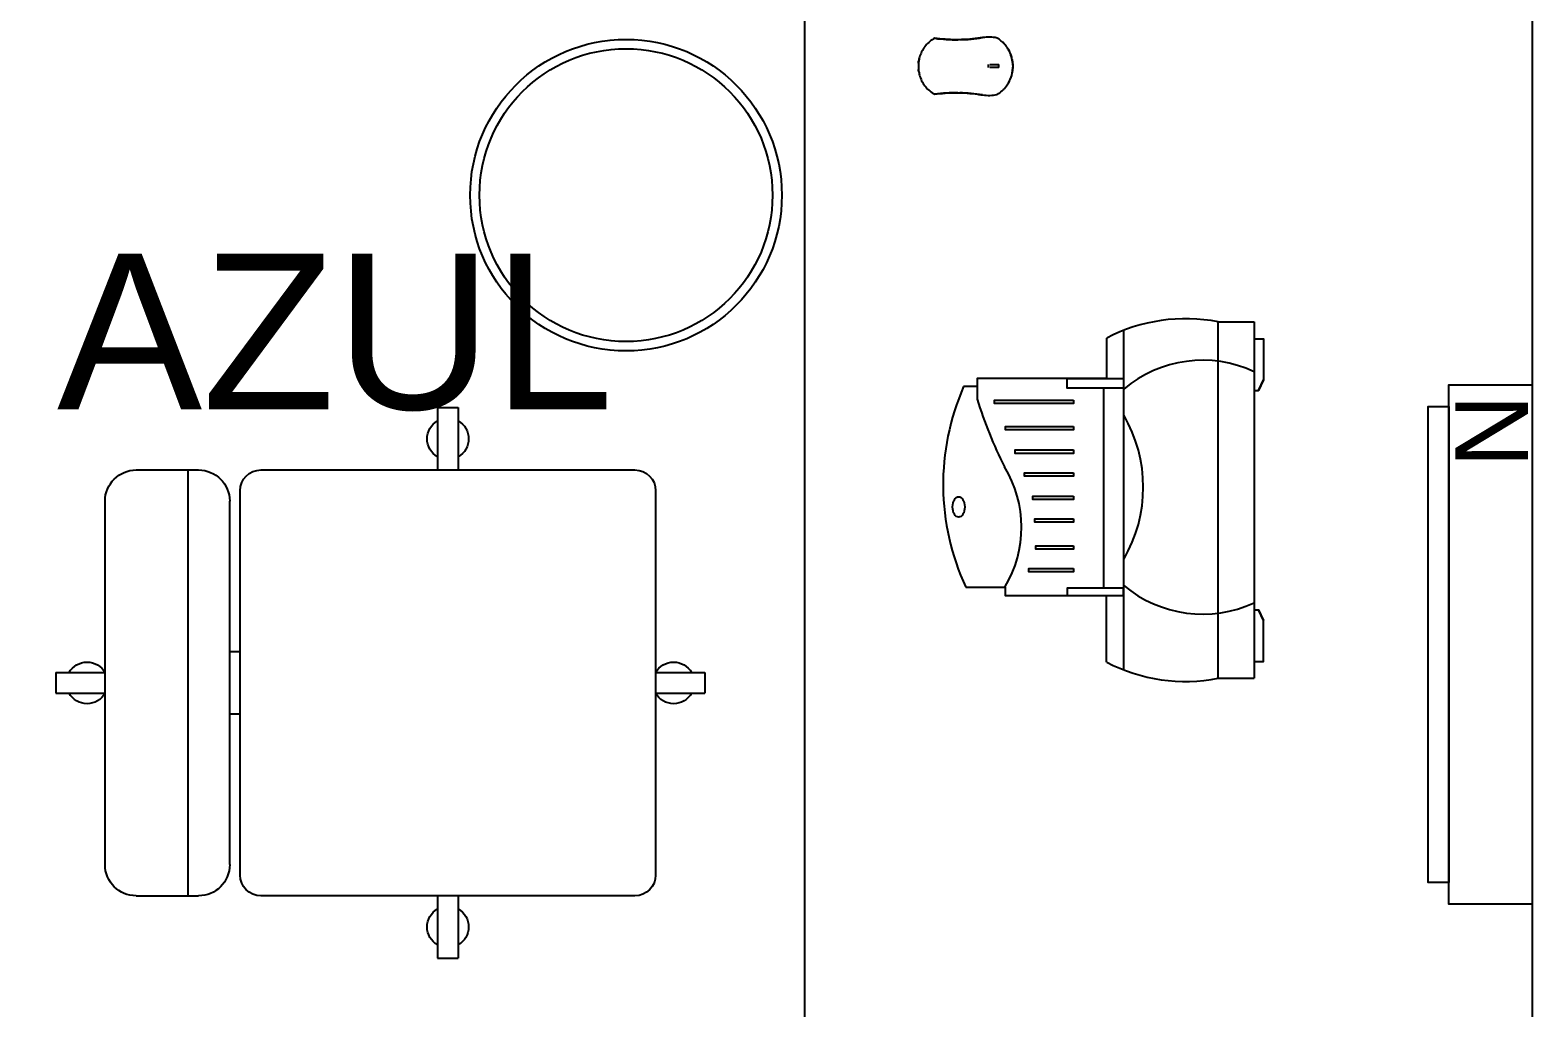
# Model space of a CAD drawing. Header units: metres. Extents: x -22 to 564, y 0 to 143.
# Drawn here: x 114.564 to 116.009, y 38.635 to 39.576 of the extents above; entities that cross this region are included whole.
import ezdxf
from ezdxf.enums import TextEntityAlignment as Align

# ---------------------------------------------------------------- set-up
doc = ezdxf.new("R2010")
doc.units = ezdxf.units.M
for name, color, linetype in [('TEXTO', 7, 'Continuous'), ('XREF 1N NEURO-ONCOLOGIA$0$MOBILIARIO', 161, 'Continuous'), ('XREF 1N NEURO-ONCOLOGIA$0$Mobiliario Fijo', 40, 'Continuous'), ('XREF 1N NEURO-ONCOLOGIA$0$MOBILIARIO GUIAS MEC', 161, 'Continuous'), ('XREF 1N NEURO-ONCOLOGIA$0$NEGATOSCOPIOS', 2, 'Continuous'), ('XREF 1N NEURO-ONCOLOGIA$0$TEX-MOB', 4, 'Continuous')]:
    doc.layers.add(name, color=color, linetype=linetype)
doc.layers.add('XREF 1N NEURO-ONCOLOGIA$0$MUROS DE TABLAROCA', color=150, linetype='Continuous', lineweight=13)
doc.styles.add('100 LOCALES 25', font='arial.ttf', dxfattribs={"height": 0.25})
doc.styles.add('XREF 1N NEURO-ONCOLOGIA$0$HANDLET', font='romans.shx')
doc.styles.add('XREF 1N NEURO-ONCOLOGIA$0$Standard', font='arial.ttf')

# ---------------------------------------------------------------- blocks, each defined once
blk = doc.blocks.new('XREF 1N NEURO-ONCOLOGIA$0$SILLGIRS')
for p, q in [((-0.01, 0.3773), (-0.01, 0.33)), ((-0.01, 0.3773), (0.01, 0.3773)), ((0.01, 0.3773), (0.01, 0.33)), ((0.175, 0.33), (-0.175, 0.33)), ((-0.205, 0.3), (-0.205, 0.24)), ((0.205, 0.3), (0.205, 0.24)), ((0.205, 0.25), (-0.205, 0.25)), ((0.175, 0.21), (-0.175, 0.21)), ((-0.03, 0.2), (-0.03, 0.21)), ((0.03, 0.2), (0.03, 0.21)), ((0.185, 0.2), (-0.185, 0.2)), ((-0.205, 0.18), (-0.205, -0.18)), ((0.205, -0.18), (0.205, 0.18)), ((-0.265, 0.01), (-0.205, 0.01)), ((-0.265, 0.01), (-0.265, -0.01)), ((0.205, 0.01), (0.265, 0.01)), ((0.265, 0.01), (0.265, -0.01)), ((-0.265, -0.01), (-0.205, -0.01)), ((0.205, -0.01), (0.265, -0.01)), ((-0.185, -0.2), (0.185, -0.2)), ((-0.01, -0.2), (-0.01, -0.2473)), ((0.01, -0.2), (0.01, -0.2473)), ((-0.01, -0.2473), (0.01, -0.2473))]:
    blk.add_line(p, q)
for centre, radius, start, end in [((0, 0.3473), 0.02, 120, 240), ((0, 0.3473), 0.02, 300, 60), ((-0.175, 0.3), 0.03, 90, 180), ((0.175, 0.3), 0.03, 0, 90), ((-0.175, 0.24), 0.03, 180, 270), ((0.175, 0.24), 0.03, 270, 0), ((-0.185, 0.18), 0.02, 90, 180), ((0.185, 0.18), 0.02, 0, 90), ((-0.235, 0), 0.02, 30, 150), ((0.235, 0), 0.02, 30, 150), ((-0.235, 0), 0.02, 210, 330), ((0.235, 0), 0.02, 210, 330), ((-0.185, -0.18), 0.02, 180, 270), ((0.185, -0.18), 0.02, 270, 0), ((0, -0.2173), 0.02, 120, 240), ((0, -0.2173), 0.02, 300, 60)]:
    blk.add_arc(centre, radius, start, end)
blk = doc.blocks.new('XREF 1N NEURO-ONCOLOGIA$0$A$C3a3ee5ec')
for p, q in [((-0.1026, 0.3296), (-0.102, 0.335)), ((-0.1014, 0.3376), (-0.1005, 0.3402)), ((-0.0991, 0.3434), (-0.0982, 0.3451)), ((-0.1026, 0.3287), (-0.1026, 0.3296)), ((-0.1026, 0.3277), (-0.1026, 0.3287)), ((-0.102, 0.3223), (-0.1026, 0.3277)), ((-0.1005, 0.3171), (-0.1014, 0.3198)), ((-0.089, 0.33), (-0.089, 0.327)), ((-0.089, 0.33), (-0.0805, 0.33)), ((-0.0805, 0.327), (-0.089, 0.327)), ((-0.079, 0.327), (-0.079, 0.33)), ((-0.0119, 0.3317), (-0.0119, 0.3317)), ((-0.0119, 0.3257), (-0.0119, 0.3257)), ((-0.0117, 0.3257), (-0.0117, 0.3317)), ((-0.0982, 0.3123), (-0.0991, 0.3139))]:
    blk.add_line(p, q)
for centre, radius, start, end in [((-0.0713, 0.3292), 0.0312, 135.2483, 138.1), ((-0.0483, 0.5075), 0.1533, 260.5972, 268.7722), ((-0.0483, 0.5075), 0.1533, 269.486, 277.8327), ((-0.0713, 0.3282), 0.0312, 221.9, 224.7517), ((-0.0483, 0.1499), 0.1533, 91.2278, 99.4028), ((-0.0483, 0.1499), 0.1533, 82.1673, 90.514)]:
    blk.add_arc(centre, radius, start, end)
for points, knots in [([(-0.0875, 0.3559), (-0.0892, 0.3548), (-0.0925, 0.3524), (-0.0963, 0.3482), (-0.0987, 0.3444), (-0.1, 0.3415), (-0.1009, 0.3393), (-0.1016, 0.3369), (-0.1023, 0.3338), (-0.1025, 0.3313), (-0.1026, 0.3296)], [0, 0, 0, 0, 0.2, 0.4, 0.55, 0.625, 0.7, 0.775, 0.85, 1, 1, 1, 1]), ([(-0.1026, 0.3277), (-0.1025, 0.3255), (-0.1021, 0.3222), (-0.1009, 0.3181), (-0.0995, 0.3146), (-0.0978, 0.3116), (-0.096, 0.309), (-0.093, 0.3055), (-0.0901, 0.303), (-0.0875, 0.3015)], [0, 0, 0, 0, 0.2, 0.3, 0.4, 0.55, 0.625, 0.7, 1, 1, 1, 1])]:
    blk.add_open_spline(points, degree=3, knots=knots)
for points in [[(-0.0734, 0.3563), (-0.0758, 0.3566), (-0.0805, 0.357), (-0.0852, 0.3564), (-0.0875, 0.3559)], [(-0.0689, 0.3556), (-0.0696, 0.3557), (-0.0711, 0.3559), (-0.0726, 0.3561), (-0.0734, 0.3563)], [(-0.0274, 0.3556), (-0.0338, 0.3547), (-0.0478, 0.3537), (-0.0622, 0.3547), (-0.0689, 0.3556)], [(-0.0132, 0.3385), (-0.0138, 0.3405), (-0.0154, 0.344), (-0.0186, 0.3487), (-0.0226, 0.3526), (-0.0257, 0.3547), (-0.0274, 0.3556)], [(-0.0119, 0.3317), (-0.0119, 0.3325), (-0.0121, 0.334), (-0.0126, 0.3363), (-0.013, 0.3378), (-0.0132, 0.3385)], [(-0.0121, 0.334), (-0.012, 0.3332), (-0.0119, 0.3325), (-0.0119, 0.3317)], [(-0.0274, 0.3017), (-0.0257, 0.3026), (-0.0226, 0.3047), (-0.0186, 0.3087), (-0.0154, 0.3133), (-0.0138, 0.3169), (-0.0132, 0.3188)], [(-0.0132, 0.3188), (-0.013, 0.3195), (-0.0126, 0.321), (-0.0121, 0.3233), (-0.0119, 0.3249), (-0.0119, 0.3257)], [(-0.0119, 0.3257), (-0.0119, 0.3249), (-0.0121, 0.3233), (-0.0124, 0.3218), (-0.0126, 0.3211)], [(-0.0875, 0.3015), (-0.0852, 0.3009), (-0.0805, 0.3004), (-0.0758, 0.3007), (-0.0734, 0.3011)], [(-0.0734, 0.3011), (-0.0726, 0.3012), (-0.0711, 0.3014), (-0.0696, 0.3017), (-0.0689, 0.3018)], [(-0.0689, 0.3018), (-0.0622, 0.3027), (-0.0478, 0.3036), (-0.0338, 0.3026), (-0.0274, 0.3017)]]:
    blk.add_open_spline(points, degree=3)
blk = doc.blocks.new('XREF 1N NEURO-ONCOLOGIA$0$XREFCE5$0$A$C70061E05')
for points in [[(-0.25, 0), (0.25, 0), (0.25, -0.08), (-0.25, -0.08)], [(-0.2292, -0.08), (0.2292, -0.08), (0.2292, -0.1), (-0.2292, -0.1)]]:
    blk.add_lwpolyline(points, close=True)
at = {"insert": (-0.2409, -0.0038), "char_height": 0.07, "attachment_point": 1, "style": 'XREF 1N NEURO-ONCOLOGIA$0$Standard'}
blk.add_mtext_dynamic_manual_height_columns('N', width=0.075455, gutter_width=1.5693, heights=[0], dxfattribs=at)
blk = doc.blocks.new('XREF 1N NEURO-ONCOLOGIA$0$A$C9f2981d9')
at = {"layer": 'XREF 1N NEURO-ONCOLOGIA$0$NEGATOSCOPIOS'}
blk.add_blockref('XREF 1N NEURO-ONCOLOGIA$0$XREFCE5$0$A$C70061E05', (0, 0.1), dxfattribs=at)
blk = doc.blocks.new('XREF 1N NEURO-ONCOLOGIA$0$A$C8f343887')
for radius in [0.15, 0.141]:
    blk.add_circle((0, 0), radius)
blk = doc.blocks.new('XREF 1N NEURO-ONCOLOGIA$0$A$Ca7908ac4')
at = {"layer": 'XREF 1N NEURO-ONCOLOGIA$0$MOBILIARIO'}
for points in [[(-0.0348, -0.1715), (-0.0348, 0.1715)], [(-0.0002, 0.1715), (-0.0348, 0.1715)], [(0, -0.1716), (0, 0.1716)], [(0.0908, -0.1634), (0.0908, 0.1634)], [(-0.0348, 0.1553), (-0.0439, 0.1553), (-0.0439, 0.1158), (-0.0391, 0.1056)], [(0.1072, 0.156), (0.1072, 0.092)], [(-0.0348, 0.1056), (-0.0391, 0.1056), (-0.0439, 0.1158)], [(0.205, 0.0838), (0.205, 0.092), (0.1072, 0.092)], [(0.1101, -0.1078), (0.1101, 0.0847)], [(0.2428, 0.0838), (0.205, 0.0838)], [(-0.0348, -0.1553), (-0.0439, -0.1553), (-0.0439, -0.1158), (-0.0391, -0.1056)], [(-0.0348, -0.1056), (-0.0391, -0.1056), (-0.0439, -0.1158)], [(0.1072, -0.156), (0.1072, -0.1171)], [(-0.0002, -0.1715), (-0.0348, -0.1715)]]:
    blk.add_lwpolyline(points, dxfattribs=at)
for points in [[(0.0908, 0.092), (0.0908, 0.0847), (0.1453, 0.0847), (0.1453, 0.092)], [(0.1391, 0.0659), (0.1391, 0.0692), (0.1822, 0.0692), (0.1822, 0.0659)], [(0.1391, 0.0439), (0.1391, 0.0473), (0.1753, 0.0473), (0.1753, 0.0439)], [(0.1391, 0.018), (0.1391, 0.0214), (0.1762, 0.0214), (0.1762, 0.018)], [(0.1391, -0.0039), (0.1391, -0.0006), (0.1782, -0.0006), (0.1782, -0.0039)], [(0.1391, -0.0264), (0.1391, -0.0231), (0.1862, -0.0231), (0.1862, -0.0264)], [(0.1391, -0.0484), (0.1391, -0.045), (0.1951, -0.045), (0.1951, -0.0484)], [(0.1391, -0.0709), (0.1391, -0.0675), (0.2047, -0.0675), (0.2047, -0.0709)], [(0.1391, -0.0962), (0.1391, -0.0929), (0.215, -0.0929), (0.215, -0.0962)], [(0.0908, -0.1171), (0.0908, -0.1078), (0.1453, -0.1078), (0.1453, -0.1171)]]:
    blk.add_lwpolyline(points, close=True, dxfattribs=at)
for points in [[(0.1072, -0.1171), (0.2319, -0.1171), (0.2319, -0.097, 0.229403)], [(0.2319, -0.1093), (0.2449, -0.1093, 0.789733)]]:
    blk.add_lwpolyline(points, format="xyb", dxfattribs=at)
for centre, radius, start, end in [((0.0311, 0.0097), 0.1649, 62.5409, 100.9475), ((0.0148, -0.0081), 0.1179, 49.8879, 114.8798), ((0.3015, 0.0262), 0.1123, 149.1969, 211.2003), ((0.0297, -0.015), 0.2349, 336.3339, 24.8773), ((0.2094, -0.0124), 0.1375, 149.6128, 210.387), ((-0.1709, -0.2227), 0.4219, 17.3232, 26.8763), ((0.0148, -0.0167), 0.1179, 245.12, 310.1119), ((0.0311, -0.0097), 0.1649, 259.0523, 297.4589)]:
    blk.add_arc(centre, radius, start, end, dxfattribs=at)
blk.add_ellipse((0.2496, 0.0066), major_axis=(0, -0.00987), ratio=0.593756, dxfattribs=at)
blk = doc.blocks.new('XREF 1N NEURO-ONCOLOGIA')
at = {"layer": 'XREF 1N NEURO-ONCOLOGIA$0$Mobiliario Fijo'}
blk.add_lwpolyline([(7.8239, 29.1076), (7.8239, 28.4076), (4.2419, 28.4076), (4.2419, 29.1076)], close=True, dxfattribs=at)
at = {"layer": 'XREF 1N NEURO-ONCOLOGIA$0$MUROS DE TABLAROCA'}
blk.add_line((4.2419, 28.4076), (7.8239, 28.4076), dxfattribs=at)
at = {"layer": 'XREF 1N NEURO-ONCOLOGIA$0$MOBILIARIO', "xscale": -1}
blk.add_blockref('XREF 1N NEURO-ONCOLOGIA$0$SILLGIRS', (5.4965, 29.4512), dxfattribs=at)
at = {"layer": 'XREF 1N NEURO-ONCOLOGIA$0$MOBILIARIO', "rotation": 90}
blk.add_blockref('XREF 1N NEURO-ONCOLOGIA$0$A$C3a3ee5ec', (6.4189, 29.01), dxfattribs=at)
at = {"layer": 'XREF 1N NEURO-ONCOLOGIA$0$MOBILIARIO GUIAS MEC'}
for name, p, rotation in [('XREF 1N NEURO-ONCOLOGIA$0$A$C8f343887', (5.9661, 29.2797, 0), 270), ('XREF 1N NEURO-ONCOLOGIA$0$A$Ca7908ac4', (5.6725, 28.7099, 0), 89.99999999999999)]:
    blk.add_blockref(name, p, dxfattribs=dict(at, rotation=rotation))
at = {"layer": 'XREF 1N NEURO-ONCOLOGIA$0$MUROS DE TABLAROCA', "rotation": 180}
blk.add_blockref('XREF 1N NEURO-ONCOLOGIA$0$A$C9f2981d9', (5.5334, 28.5076), dxfattribs=at)
at = {"layer": 'XREF 1N NEURO-ONCOLOGIA$0$TEX-MOB', "style": 'XREF 1N NEURO-ONCOLOGIA$0$HANDLET'}
for p in [(1.7, 4.5847, 0), (1.7073, 2.0138, 0)]:
    blk.add_attdef('234', text='', height=0.075, rotation=180, dxfattribs=at).set_placement(p, align=Align.MIDDLE_CENTER)

msp = doc.modelspace()

# ---------------------------------------------------------------- block references
at = {"rotation": 90}
msp.add_blockref('XREF 1N NEURO-ONCOLOGIA', (144.4169, 33.4511), dxfattribs=at)

# ---------------------------------------------------------------- next in the draw order: texts
at = {"layer": 'TEXTO', "color": 0, "insert": (113.4649, 39.2089, 0), "char_height": 0.15, "width": 1.841851, "attachment_point": 7, "style": '100 LOCALES 25'}
msp.add_mtext('\\pxqc;CUARTO AZUL', dxfattribs=at)

doc.saveas('drawing.dxf')
